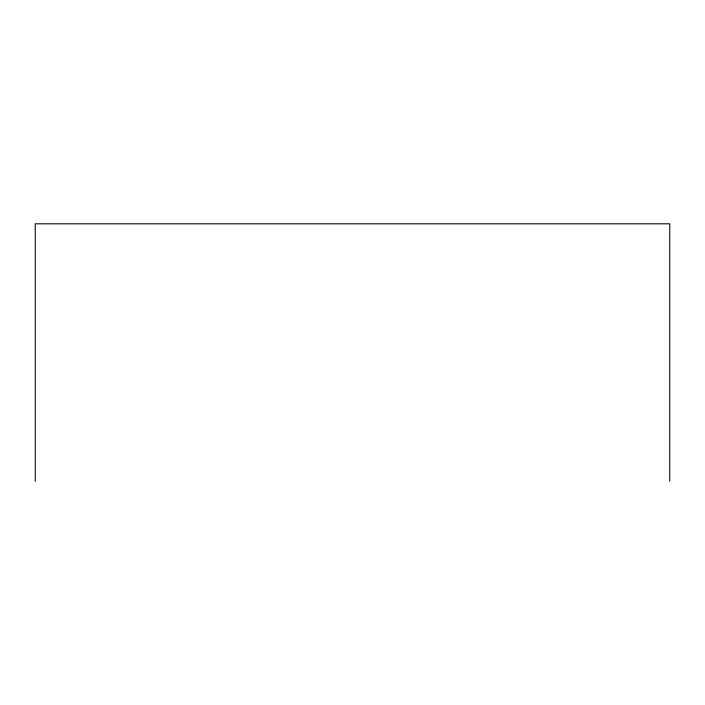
<?xml version="1.0" encoding="UTF-8"?>
<svg xmlns="http://www.w3.org/2000/svg" width="705" height="705" viewBox="0 0 705 705"><rect width="100%" height="100%" fill="white"/><g stroke="black" fill="none" stroke-linecap="round" stroke-linejoin="round"><path stroke-width="1.06" d="M669.75 481.189L669.75 223.811L35.25 223.811L35.25 481.189"/></g></svg>
